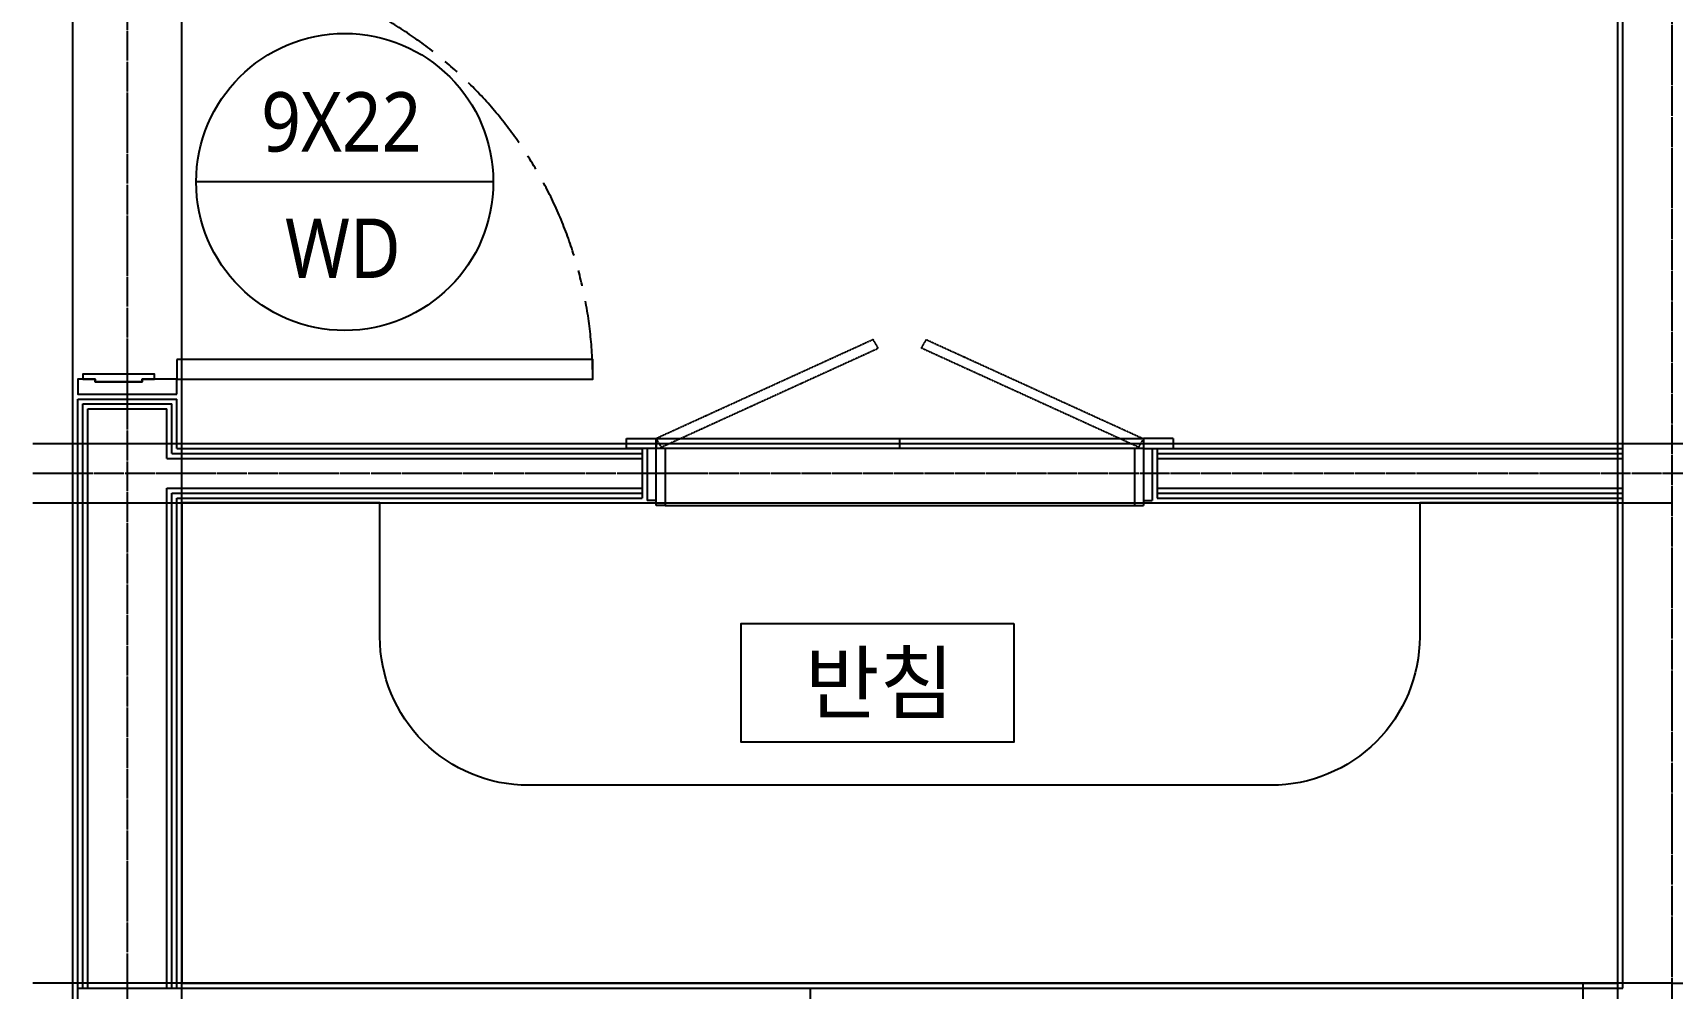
# Model space of a CAD drawing. Extents: x -137 to 14337, y 20899 to 40513.
# Drawn here: x 7461 to 10772, y 28979 to 30908 of the extents above; entities that cross this region are included whole.
import ezdxf
from ezdxf.enums import TextEntityAlignment as Align

# ---------------------------------------------------------------- set-up
doc = ezdxf.new("R2010")
doc.units = 0
doc.header["$MEASUREMENT"] = 0
for name, pattern in [('UP-LT-1', [62, 60, -1, 0, -1]), ('UP-LT-2', [50.8, 31.75, -6.35, 6.35, -6.35]), ('UP-LT-7', [0.375, 0.25, -0.125])]:
    doc.linetypes.add(name, pattern=pattern)
for name, color, linetype in [('54B_A-CEN', 1, 'UP-LT-1'), ('54B_A-CON', 2, 'Continuous'), ('54B_A-MC', 171, 'Continuous'), ('54B_AA-WAXM-DRYW', 7, 'Continuous'), ('54B_AA-XXXX-TEXT', 3, 'Continuous'), ('54B_SYM', 7, 'Continuous'), ('54B_X-55$0$02_F-KIT', 6, 'Continuous'), ('54B_X-55$0$AA-XXXX-FUR', 8, 'Continuous')]:
    doc.layers.add(name, color=color, linetype=linetype)
doc.layers.add('54B_A-door', color=4, linetype='Continuous', lineweight=25)
doc.styles.add('UP-A31-REDRAW', font='malgun.ttf')

msp = doc.modelspace()

# ---------------------------------------------------------------- linework, layer by layer
at = {"layer": '54B_A-CEN'}
for p, q in [((7651.5, 28678.4), (7651.5, 34621)), ((10771.5, 25958.5), (10771.5, 34621)), ((7460.5, 30018.5), (10771.5, 30018.5)), ((10771.5, 30018.5), (11903.4, 30018.5)), ((9031.5, 26953.5), (9031.5, 28978.5))]:
    msp.add_line(p, q, dxfattribs=at)
at = {"layer": '54B_A-CON'}
for p, q in [((10671.5, 28978.5), (10671.5, 34198.5)), ((7551.5, 28978.5), (10671.5, 28978.5)), ((7551.5, 28778.5), (7551.5, 28978.5))]:
    msp.add_line(p, q, dxfattribs=at)
at = {"layer": '54B_A-door', "elevation": 0}
for points in [[(7751.5, 30248.5), (7751.5, 30208.5), (8591.5, 30208.5), (8591.5, 30248.5)], [(7751.5, 30178.5), (7751.5, 30208.5), (7681.5, 30208.5), (7681.5, 30203.5), (7586.5, 30203.5), (7586.5, 30208.5), (7551.5, 30208.5), (7551.5, 30178.5)], [(7681.5, 30203.5), (7681.5, 30208.5), (7706.5, 30208.5), (7706.5, 30218.5), (7561.5, 30218.5), (7561.5, 30208.5), (7586.5, 30208.5), (7586.5, 30203.5)]]:
    msp.add_lwpolyline(points, close=True, dxfattribs=at)
at = {"layer": '54B_A-door', "color": 1, "linetype": 'UP-LT-2', "ltscale": 5}
msp.add_arc((7751.5, 30208.5, 0), 840, 0, 90, dxfattribs=at)
at = {"layer": '54B_A-MC'}
for p, q in [((7541.5, 28678.4), (7541.5, 34621)), ((7761.5, 28678.4), (7761.5, 34621)), ((10661.5, 28670.6), (10661.5, 34621)), ((7460.5, 30078.5), (10771.5, 30078.5)), ((10771.5, 30078.5), (11903.4, 30078.5)), ((7460.5, 29958.5), (10771.5, 29958.5)), ((10771.5, 28988.5), (7460.5, 28988.5)), ((10591.5, 25958.5), (10591.5, 28988.6)), ((10771.5, 28988.5), (11903.4, 28988.5))]:
    msp.add_line(p, q, dxfattribs=at)
at = {"layer": '54B_AA-WAXM-DRYW'}
for p, q in [((7551.5, 28978.5), (7551.5, 30168.5)), ((7551.5, 30168.5), (7751.5, 30168.5)), ((7751.5, 30068.5), (7751.5, 30168.5)), ((7561.5, 28978.5), (7561.5, 30158.5)), ((7561.5, 30158.5), (7741.5, 30158.5)), ((7571.5, 28978.5), (7571.5, 30148.5)), ((7571.5, 30148.5), (7731.5, 30148.5)), ((7731.5, 30048.5), (7731.5, 30148.5)), ((7741.5, 30058.5), (7741.5, 30158.5)), ((7751.5, 30068.5), (8691.5, 30068.5)), ((8691.5, 30068.5), (8691.5, 29968.5)), ((9731.5, 30068.5), (10671.5, 30068.5)), ((9731.5, 30068.5), (9731.5, 29968.5)), ((7731.5, 30048.5), (8691.5, 30048.5)), ((7741.5, 30058.5), (8691.5, 30058.5)), ((9731.5, 30058.5), (10671.5, 30058.5)), ((9731.5, 30048.5), (10671.5, 30048.5)), ((7731.5, 28978.5), (7731.5, 29988.5)), ((7731.5, 29988.5), (8691.5, 29988.5)), ((7741.5, 28978.5), (7741.5, 29978.5)), ((7741.5, 29978.5), (8691.5, 29978.5)), ((7751.5, 28978.5), (7751.5, 29968.5)), ((7751.5, 29968.5), (8691.5, 29968.5)), ((9731.5, 29988.5), (10671.5, 29988.5)), ((9731.5, 29978.5), (10671.5, 29978.5)), ((9731.5, 29968.5), (10671.5, 29968.5))]:
    msp.add_line(p, q, dxfattribs=at)
at = {"layer": '54B_SYM'}
msp.add_line((8390.6, 30606.9), (7790.6, 30606.9), dxfattribs=at)
msp.add_lwpolyline([(9441.7, 29715.4), (9441.7, 29475.4), (8890.9, 29475.4), (8890.9, 29715.4), (9441.7, 29715.4)], dxfattribs=at)
msp.add_circle((8090.6, 30606.9), 300, dxfattribs=at)
at = {"layer": '54B_X-55$0$02_F-KIT', "elevation": 0}
msp.add_lwpolyline([(7761.5, 29958.5), (7761.5, 28988.5), (10661.5, 28988.5), (10661.5, 29958.5), (10261.5, 29958.5), (10261.5, 29688.5, -0.414214), (9961.5, 29388.5), (8461.5, 29388.5, -0.414214), (8161.5, 29688.5), (8161.5, 29958.5), (7761.5, 29958.5)], format="xyb", dxfattribs=at)
at = {"layer": '54B_X-55$0$AA-XXXX-FUR', "ltscale": 20}
for p, q in [((8659.5, 30068.5), (8659.5, 30088.5)), ((8659.5, 30088.5), (8719.5, 30088.5)), ((8719.5, 30068.5), (8659.5, 30068.5)), ((8701.5, 30068.5), (8701.5, 29963.5)), ((8719.5, 30088.5), (8719.5, 30068.5)), ((8719.5, 30088.5), (9703.5, 30088.5)), ((8719.5, 30068.5), (8719.5, 30088.5)), ((9703.5, 30068.5), (8719.5, 30068.5)), ((8719.5, 29953.5), (8719.5, 30068.5)), ((8737.5, 30068.5), (8737.5, 29953.5)), ((9211.5, 30068.5), (9211.5, 30088.5)), ((9685.5, 30068.5), (9685.5, 29953.5)), ((9763.5, 30088.5), (9703.5, 30088.5)), ((9703.5, 30088.5), (9703.5, 30068.5)), ((9703.5, 30088.5), (9703.5, 30068.5)), ((9703.5, 30068.5), (9703.5, 29953.5)), ((9703.5, 30068.5), (9763.5, 30068.5)), ((9721.5, 30068.5), (9721.5, 29963.5)), ((9763.5, 30088.5), (9763.5, 30068.5)), ((9763.5, 30088.5), (9763.5, 30068.5)), ((8719.5, 29963.5), (8701.5, 29963.5)), ((8737.5, 29953.5), (8719.5, 29953.5)), ((9685.5, 29953.5), (9703.5, 29953.5)), ((9703.5, 29963.5), (9721.5, 29963.5))]:
    msp.add_line(p, q, dxfattribs=at)
at = {"layer": '54B_X-55$0$AA-XXXX-FUR', "color": 8, "ltscale": 20}
msp.add_line((8737.5, 29953.5), (9685.5, 29953.5), dxfattribs=at)
at = {"layer": '54B_X-55$0$AA-XXXX-FUR', "color": 1, "linetype": 'UP-LT-7', "ltscale": 3, "elevation": 0}
for points in [[(8729.5, 30071.2), (9167.9, 30271.2), (9157.9, 30288.5), (8719.5, 30088.5)], [(9693.5, 30071.2), (9255.1, 30271.2), (9265.1, 30288.5), (9703.5, 30088.5)]]:
    msp.add_lwpolyline(points, close=True, dxfattribs=at)

# ---------------------------------------------------------------- texts
at = {"layer": '54B_AA-XXXX-TEXT', "style": 'UP-A31-REDRAW'}
msp.add_text('반침', height=120, dxfattribs=at).set_placement((9170.6, 29595.4), align=Align.MIDDLE_CENTER)
at = {"layer": '54B_SYM', "color": 3, "style": 'UP-A31-REDRAW', "width": 0.9}
for s, p in [('9X22', (8083.7, 30728.3)), ('WD', (8086.8, 30472.9))]:
    msp.add_text(s, height=120, dxfattribs=at).set_placement(p, align=Align.MIDDLE_CENTER)

doc.saveas('drawing.dxf')
